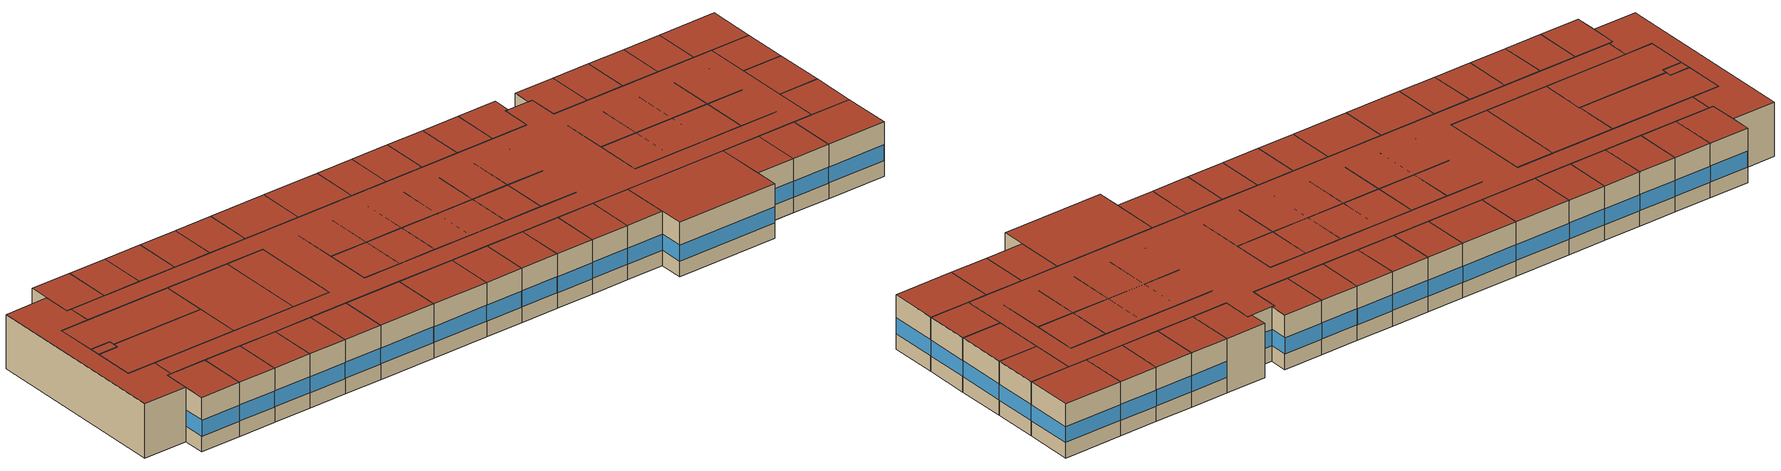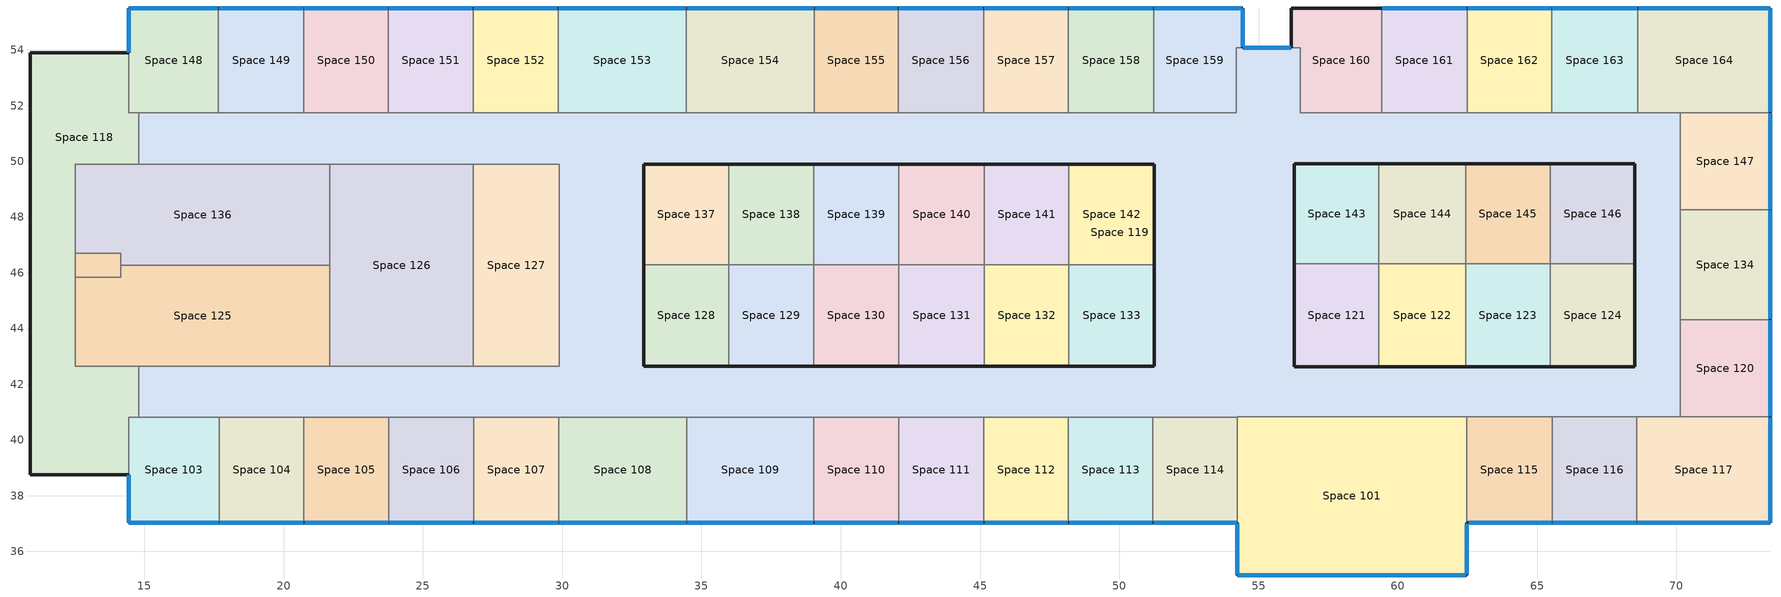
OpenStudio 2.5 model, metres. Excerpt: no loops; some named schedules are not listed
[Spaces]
Space 101
 floor ground: 62.46,40.82 62.46,35.15 54.23,35.15 54.23,40.82 z0
 wall outside: 54.23,37.02 54.23,35.15 62.46,35.15 62.46,37.02 z0:4.27
 wall to Space 114: 54.23,40.82 54.23,37.02 z0:4.27
 wall to Space 119: 62.46,40.82 54.23,40.82 z0:4.27
 wall to Space 115: 62.46,37.02 62.46,40.82 z0:4.27
 window: 54.26,35.15 62.44,35.15 z1.22:2.47; 62.46,35.18 62.46,37 / 54.23,37 54.23,35.18 z1.22:2.49
 roof outside: 62.46,35.15 62.46,40.82 54.23,40.82 54.23,35.15 z4.27
Space 103
 floor ground: 17.69,40.82 17.69,37.02 14.44,37.02 14.44,40.82 z0
 wall outside: 14.44,38.75 14.44,37.02 17.69,37.02 z0:4.27
 wall to Space 118: 14.8,40.82 14.44,40.82 14.44,38.75 z0:4.27
 wall to Space 119: 17.69,40.82 14.8,40.82 z0:4.27
 wall to Space 104: 17.69,37.02 17.69,40.82 z0:4.27
 window: 14.44,38.73 14.44,37.05 z1.22:2.49; 14.47,37.02 17.67,37.02 z1.22:2.48
 roof outside: 17.69,37.02 17.69,40.82 14.44,40.82 14.44,37.02 z4.27
Space 104
 floor ground: 20.73,40.82 20.73,37.02 17.69,37.02 17.69,40.82 z0
 wall outside: 17.69,37.02 20.73,37.02 z0:4.27
 wall to Space 119: 20.73,40.82 17.69,40.82 z0:4.27
 wall to Space 105: 20.73,37.02 20.73,40.82 z0:4.27
 window: 17.72,37.02 20.7,37.02 z1.22:2.48
 roof outside: 20.73,37.02 20.73,40.82 17.69,40.82 17.69,37.02 z4.27
Space 105
 floor ground: 23.78,40.82 23.78,37.02 20.73,37.02 20.73,40.82 z0
 wall outside: 20.73,37.02 23.78,37.02 z0:4.27
 wall to Space 119: 23.78,40.82 20.73,40.82 z0:4.27
 wall to Space 106: 23.78,37.02 23.78,40.82 z0:4.27
 window: 20.75,37.02 23.75,37.02 z1.22:2.48
 roof outside: 23.78,37.02 23.78,40.82 20.73,40.82 20.73,37.02 z4.27
Space 106
 floor ground: 26.82,40.82 26.82,37.02 23.78,37.02 23.78,40.82 z0
 wall outside: 23.78,37.02 26.82,37.02 z0:4.27
 wall to Space 119: 26.82,40.82 23.78,40.82 z0:4.27
 wall to Space 107: 26.82,37.02 26.82,40.82 z0:4.27
 window: 23.8,37.02 26.79,37.02 z1.22:2.48
 roof outside: 26.82,37.02 26.82,40.82 23.78,40.82 23.78,37.02 z4.27
Space 107
 floor ground: 29.88,40.82 29.88,37.02 26.82,37.02 26.82,40.82 z0
 wall outside: 26.82,37.02 29.88,37.02 z0:4.27
 wall to Space 119: 29.88,40.82 26.82,40.82 z0:4.27
 wall to Space 108: 29.88,37.02 29.88,40.82 z0:4.27
 window: 26.84,37.02 29.85,37.02 z1.22:2.48
 roof outside: 29.88,37.02 29.88,40.82 26.82,40.82 26.82,37.02 z4.27
Space 108
 floor ground: 34.47,40.82 34.47,37.02 29.88,37.02 29.88,40.82 z0
 wall outside: 29.88,37.02 34.47,37.02 z0:4.27
 wall to Space 119: 34.47,40.82 29.88,40.82 z0:4.27
 wall to Space 109: 34.47,37.02 34.47,40.82 z0:4.27
 window: 29.9,37.02 34.45,37.02 z1.22:2.47
 roof outside: 34.47,37.02 34.47,40.82 29.88,40.82 29.88,37.02 z4.27
Space 109
 floor ground: 39.04,40.82 39.04,37.02 34.47,37.02 34.47,40.82 z0
 wall outside: 34.47,37.02 39.04,37.02 z0:4.27
 wall to Space 119: 39.04,40.82 34.47,40.82 z0:4.27
 wall to Space 110: 39.04,37.02 39.04,40.82 z0:4.27
 window: 34.5,37.02 39.01,37.02 z1.22:2.47
 roof outside: 39.04,37.02 39.04,40.82 34.47,40.82 34.47,37.02 z4.27
Space 110
 floor ground: 42.07,40.82 42.07,37.02 39.04,37.02 39.04,40.82 z0
 wall outside: 39.04,37.02 42.07,37.02 z0:4.27
 wall to Space 119: 42.07,40.82 39.04,40.82 z0:4.27
 wall to Space 111: 42.07,37.02 42.07,40.82 z0:4.27
 window: 39.07,37.02 42.05,37.02 z1.22:2.48
 roof outside: 42.07,37.02 42.07,40.82 39.04,40.82 39.04,37.02 z4.27
Space 111
 floor ground: 45.14,40.82 45.14,37.02 42.07,37.02 42.07,40.82 z0
 wall outside: 42.07,37.02 45.14,37.02 z0:4.27
 wall to Space 119: 45.14,40.82 42.07,40.82 z0:4.27
 wall to Space 112: 45.14,37.02 45.14,40.82 z0:4.27
 window: 42.1,37.02 45.11,37.02 z1.22:2.48
 roof outside: 45.14,37.02 45.14,40.82 42.07,40.82 42.07,37.02 z4.27
Space 112
 floor ground: 48.17,40.82 48.17,37.02 45.14,37.02 45.14,40.82 z0
 wall outside: 45.14,37.02 48.17,37.02 z0:4.27
 wall to Space 119: 48.17,40.82 45.14,40.82 z0:4.27
 wall to Space 113: 48.17,37.02 48.17,40.82 z0:4.27
 window: 45.16,37.02 48.15,37.02 z1.22:2.48
 roof outside: 48.17,37.02 48.17,40.82 45.14,40.82 45.14,37.02 z4.27
Space 113
 floor ground: 51.2,40.82 51.2,37.02 48.17,37.02 48.17,40.82 z0
 wall outside: 48.17,37.02 51.2,37.02 z0:4.27
 wall to Space 119: 51.2,40.82 48.17,40.82 z0:4.27
 wall to Space 114: 51.2,37.02 51.2,40.82 z0:4.27
 window: 48.2,37.02 51.18,37.02 z1.22:2.48
 roof outside: 51.2,37.02 51.2,40.82 48.17,40.82 48.17,37.02 z4.27
Space 114
 floor ground: 54.23,40.82 54.23,37.02 51.2,37.02 51.2,40.82 z0
 wall outside: 51.2,37.02 54.23,37.02 z0:4.27
 wall to Space 119: 54.23,40.82 51.2,40.82 z0:4.27
 window: 51.23,37.02 54.21,37.02 z1.22:2.48
 roof outside: 54.23,37.02 54.23,40.82 51.2,40.82 51.2,37.02 z4.27
Space 115
 floor ground: 65.54,40.82 65.54,37.02 62.46,37.02 62.46,40.82 z0
 wall outside: 62.46,37.02 62.52,37.02 65.54,37.02 z0:4.27
 wall to Space 119: 65.54,40.82 62.46,40.82 z0:4.27
 wall to Space 116: 65.54,37.02 65.54,40.82 z0:4.27
 window: 62.54,37.02 65.51,37.02 z1.22:2.48
 roof outside: 65.54,37.02 65.54,40.82 62.46,40.82 62.46,37.02 z4.27
Space 116
 floor ground: 68.57,40.82 68.57,37.02 65.54,37.02 65.54,40.82 z0
 wall outside: 65.54,37.02 68.57,37.02 z0:4.27
 wall to Space 119: 68.57,40.82 65.54,40.82 z0:4.27
 wall to Space 117: 68.57,37.02 68.57,40.82 z0:4.27
 window: 65.56,37.02 68.55,37.02 z1.22:2.48
 roof outside: 68.57,37.02 68.57,40.82 65.54,40.82 65.54,37.02 z4.27
Space 117
 floor ground: 73.37,40.82 73.37,37.02 68.57,37.02 68.57,40.82 z0
 wall outside: 68.57,37.02 73.37,37.02 73.37,40.82 z0:4.27
 wall to Space 119: 70.13,40.82 68.57,40.82 z0:4.27
 wall to Space 120: 73.37,40.82 70.13,40.82 z0:4.27
 window: 68.6,37.02 73.34,37.02 / 73.37,37.05 73.37,40.8 z1.22:2.47
 roof outside: 73.37,37.02 73.37,40.82 68.57,40.82 68.57,37.02 z4.27
Space 118
 floor ground: 14.44,53.9 14.44,51.74 14.8,51.74 14.8,49.9 12.52,49.9 12.52,42.65 14.8,42.65 14.8,40.82 14.44,40.82 14.44,38.75 10.91,38.75 10.91,53.9 z0
 wall outside: 14.44,53.9 10.91,53.9 10.91,38.75 14.44,38.75 z0:4.27
 wall to Space 125: 14.8,42.65 12.52,42.65 12.52,45.85 z0:4.27
 wall to Space 119: 14.8,40.82 14.8,42.65 / 14.8,49.9 14.8,51.74 z0:4.27
 wall to Space 148: 14.8,51.74 14.44,51.74 14.44,53.9 z0:4.27
 wall to Space 136: 12.52,46.71 12.52,49.9 14.8,49.9 z0:4.27
 wall to Space 135: 12.52,45.85 12.52,46.71 z0:4.27
 roof outside: 14.44,38.75 14.44,40.82 14.8,40.82 14.8,42.65 12.52,42.65 12.52,49.9 14.8,49.9 14.8,51.74 14.44,51.74 14.44,53.9 10.91,53.9 10.91,38.75 z4.27
Space 119
 floor ground: 56.18,54.08 56.5,54.08 56.5,51.75 70.13,51.75 70.13,40.82 54.23,40.82 14.8,40.82 14.8,42.65 29.9,42.65 29.9,49.9 14.8,49.9 14.8,51.74 54.19,51.74 54.19,54.08 54.42,54.08 z0
 wall outside: 56.18,54.08 54.42,54.08 z0:4.27
 wall to Space 125: 21.67,42.65 14.8,42.65 z0:4.27
 wall to Space 126: 26.81,42.65 21.67,42.65 / 21.67,49.9 26.81,49.9 z0:4.27
 wall to Space 127: 26.81,49.9 29.9,49.9 29.9,42.65 26.81,42.65 z0:4.27
 wall to Space 136: 14.8,49.9 21.67,49.9 z0:4.27
 wall to Space 148: 17.66,51.74 14.8,51.74 z0:4.27
 wall to Space 149: 20.73,51.74 17.66,51.74 z0:4.27
 wall to Space 150: 23.76,51.74 20.73,51.74 z0:4.27
 wall to Space 151: 26.8,51.74 23.76,51.74 z0:4.27
 wall to Space 152: 29.86,51.74 26.8,51.74 z0:4.27
 wall to Space 153: 34.46,51.74 29.86,51.74 z0:4.27
 wall to Space 154: 39.06,51.74 34.46,51.74 z0:4.27
 wall to Space 155: 42.06,51.74 39.06,51.74 z0:4.27
 wall to Space 156: 45.13,51.74 42.06,51.74 z0:4.27
 wall to Space 157: 48.18,51.74 45.13,51.74 z0:4.27
 wall to Space 158: 51.23,51.74 48.18,51.74 z0:4.27
 wall to Space 159: 54.42,54.08 54.19,54.08 54.19,51.74 51.23,51.74 z0:4.27
 wall to Space 160: 59.42,51.75 56.5,51.75 56.5,54.08 56.18,54.08 z0:4.27
 wall to Space 161: 62.48,51.75 59.42,51.75 z0:4.27
 wall to Space 162: 65.52,51.75 62.48,51.75 z0:4.27
 wall to Space 163: 68.61,51.75 65.52,51.75 z0:4.27
 wall to Space 164: 70.13,51.75 68.61,51.75 z0:4.27
 wall to Space 147: 70.13,48.26 70.13,51.75 z0:4.27
 wall to Space 134: 70.13,44.32 70.13,48.26 z0:4.27
 wall to Space 120: 70.13,40.82 70.13,44.32 z0:4.27
 window: 56.15,54.08 54.45,54.08 z1.22:2.49
 roof outside: 54.23,40.82 70.13,40.82 70.13,51.75 56.5,51.75 56.5,54.08 56.18,54.08 54.42,54.08 54.19,54.08 54.19,51.74 14.8,51.74 14.8,49.9 29.9,49.9 29.9,42.65 14.8,42.65 14.8,40.82 z4.27
Space 120
 floor ground: 73.37,44.32 73.37,40.82 70.13,40.82 70.13,44.32 z0
 wall outside: 73.37,40.82 73.37,44.32 z0:4.27
 wall to Space 134: 73.37,44.32 70.13,44.32 z0:4.27
 window: 73.37,40.85 73.37,44.29 z1.22:2.48
 roof outside: 73.37,40.82 73.37,44.32 70.13,44.32 70.13,40.82 z4.27
Space 121
 floor ground: 59.32,46.33 59.32,42.63 56.28,42.63 56.28,46.33 z0
 wall outside: 56.28,46.33 56.28,42.63 59.32,42.63 z0:4.27
 wall to Space 143: 59.32,46.33 56.28,46.33 z0:4.27
 wall to Space 122: 59.32,42.63 59.32,46.33 z0:4.27
 roof outside: 59.32,42.63 59.32,46.33 56.28,46.33 56.28,42.63 z4.27
Space 122
 floor ground: 62.43,46.33 62.43,42.63 59.32,42.63 59.32,46.33 z0
 wall outside: 59.32,42.63 62.43,42.63 z0:4.27
 wall to Space 144: 62.43,46.33 59.32,46.33 z0:4.27
 wall to Space 123: 62.43,42.63 62.43,46.33 z0:4.27
 roof outside: 62.43,42.63 62.43,46.33 59.32,46.33 59.32,42.63 z4.27
Space 123
 floor ground: 65.47,46.33 65.47,42.63 62.43,42.63 62.43,46.33 z0
 wall outside: 62.43,42.63 65.47,42.63 z0:4.27
 wall to Space 145: 65.47,46.33 62.43,46.33 z0:4.27
 wall to Space 124: 65.47,42.63 65.47,46.33 z0:4.27
 roof outside: 65.47,42.63 65.47,46.33 62.43,46.33 62.43,42.63 z4.27
Space 124
 floor ground: 68.51,46.33 68.51,42.63 65.47,42.63 65.47,46.33 z0
 wall outside: 65.47,42.63 68.51,42.63 68.51,46.33 z0:4.27
 wall to Space 146: 68.51,46.33 65.47,46.33 z0:4.27
 roof outside: 68.51,42.63 68.51,46.33 65.47,46.33 65.47,42.63 z4.27
Space 125
 floor ground: 21.67,46.27 21.67,42.65 12.52,42.65 12.52,45.85 14.15,45.85 14.15,46.27 z0
 wall to Space 135: 14.15,46.27 14.15,45.85 12.52,45.85 z0:4.27
 wall to Space 136: 21.67,46.27 14.15,46.27 z0:4.27
 wall to Space 126: 21.67,42.65 21.67,46.27 z0:4.27
 roof outside: 21.67,42.65 21.67,46.27 14.15,46.27 14.15,45.85 12.52,45.85 12.52,42.65 z4.27
Space 126
 floor ground: 26.81,49.9 26.81,42.65 21.67,42.65 21.67,49.9 z0
 wall to Space 127: 26.81,42.65 26.81,49.9 z0:4.27
 wall to Space 136: 21.67,49.9 21.67,46.27 z0:4.27
 roof outside: 26.81,42.65 26.81,49.9 21.67,49.9 21.67,42.65 z4.27
Space 127
 floor ground: 29.9,49.9 29.9,42.65 26.81,42.65 26.81,49.9 z0
 roof outside: 29.9,42.65 29.9,49.9 26.81,49.9 26.81,42.65 z4.27
Space 128
 floor ground: 35.98,46.29 35.98,42.65 32.93,42.65 32.93,46.29 z0
 wall outside: 32.93,46.29 32.93,42.65 35.98,42.65 z0:4.27
 wall to Space 137: 35.98,46.29 32.93,46.29 z0:4.27
 wall to Space 129: 35.98,42.65 35.98,46.29 z0:4.27
 roof outside: 35.98,42.65 35.98,46.29 32.93,46.29 32.93,42.65 z4.27
Space 129
 floor ground: 39.03,46.29 39.03,42.65 35.98,42.65 35.98,46.29 z0
 wall outside: 35.98,42.65 39.03,42.65 z0:4.27
 wall to Space 138: 39.03,46.29 35.98,46.29 z0:4.27
 wall to Space 130: 39.03,42.65 39.03,46.29 z0:4.27
 roof outside: 39.03,42.65 39.03,46.29 35.98,46.29 35.98,42.65 z4.27
Space 130
 floor ground: 42.09,46.29 42.09,42.65 39.03,42.65 39.03,46.29 z0
 wall outside: 39.03,42.65 42.09,42.65 z0:4.27
 wall to Space 139: 42.09,46.29 39.03,46.29 z0:4.27
 wall to Space 131: 42.09,42.65 42.09,46.29 z0:4.27
 roof outside: 42.09,42.65 42.09,46.29 39.03,46.29 39.03,42.65 z4.27
Space 131
 floor ground: 45.15,46.29 45.15,42.65 42.09,42.65 42.09,46.29 z0
 wall outside: 42.09,42.65 45.15,42.65 z0:4.27
 wall to Space 140: 45.15,46.29 42.09,46.29 z0:4.27
 wall to Space 132: 45.15,42.65 45.15,46.29 z0:4.27
 roof outside: 45.15,42.65 45.15,46.29 42.09,46.29 42.09,42.65 z4.27
Space 132
 floor ground: 48.19,46.29 48.19,42.65 45.15,42.65 45.15,46.29 z0
 wall outside: 45.15,42.65 48.19,42.65 z0:4.27
 wall to Space 141: 48.19,46.29 45.15,46.29 z0:4.27
 wall to Space 133: 48.19,42.65 48.19,46.29 z0:4.27
 roof outside: 48.19,42.65 48.19,46.29 45.15,46.29 45.15,42.65 z4.27
Space 133
 floor ground: 51.26,46.29 51.26,42.65 48.19,42.65 48.19,46.29 z0
 wall outside: 48.19,42.65 51.26,42.65 51.26,46.29 z0:4.27
 wall to Space 142: 51.26,46.29 48.19,46.29 z0:4.27
 roof outside: 51.26,42.65 51.26,46.29 48.19,46.29 48.19,42.65 z4.27
Space 134
 floor ground: 73.37,48.26 73.37,44.32 70.13,44.32 70.13,48.26 z0
 wall outside: 73.37,44.32 73.37,48.26 z0:4.27
 wall to Space 147: 73.37,48.26 70.13,48.26 z0:4.27
 window: 73.37,44.34 73.37,48.24 z1.22:2.47
 roof outside: 73.37,44.32 73.37,48.26 70.13,48.26 70.13,44.32 z4.27
Space 135
 floor ground: 14.15,46.71 14.15,45.85 12.52,45.85 12.52,46.71 z0
 wall to Space 136: 14.15,46.27 14.15,46.71 12.52,46.71 z0:4.27
 roof outside: 14.15,45.85 14.15,46.71 12.52,46.71 12.52,45.85 z4.27
Space 136
 floor ground: 21.67,49.9 21.67,46.27 14.15,46.27 14.15,46.71 12.52,46.71 12.52,49.9 z0
 roof outside: 21.67,46.27 21.67,49.9 12.52,49.9 12.52,46.71 14.15,46.71 14.15,46.27 z4.27
Space 137
 floor ground: 35.98,49.9 35.98,46.29 32.93,46.29 32.93,49.9 z0
 wall outside: 35.98,49.9 32.93,49.9 32.93,46.29 z0:4.27
 wall to Space 138: 35.98,46.29 35.98,49.9 z0:4.27
 roof outside: 35.98,46.29 35.98,49.9 32.93,49.9 32.93,46.29 z4.27
Space 138
 floor ground: 39.03,49.9 39.03,46.29 35.98,46.29 35.98,49.9 z0
 wall outside: 39.03,49.9 35.98,49.9 z0:4.27
 wall to Space 139: 39.03,46.29 39.03,49.9 z0:4.27
 roof outside: 39.03,46.29 39.03,49.9 35.98,49.9 35.98,46.29 z4.27
Space 139
 floor ground: 42.09,49.9 42.09,46.29 39.03,46.29 39.03,49.9 z0
 wall outside: 42.09,49.9 39.03,49.9 z0:4.27
 wall to Space 140: 42.09,46.29 42.09,49.9 z0:4.27
 roof outside: 42.09,46.29 42.09,49.9 39.03,49.9 39.03,46.29 z4.27
Space 140
 floor ground: 45.15,49.9 45.15,46.29 42.09,46.29 42.09,49.9 z0
 wall outside: 45.15,49.9 42.09,49.9 z0:4.27
 wall to Space 141: 45.15,46.29 45.15,49.9 z0:4.27
 roof outside: 45.15,46.29 45.15,49.9 42.09,49.9 42.09,46.29 z4.27
Space 141
 floor ground: 48.19,49.9 48.19,46.29 45.15,46.29 45.15,49.9 z0
 wall outside: 48.19,49.9 45.15,49.9 z0:4.27
 wall to Space 142: 48.19,46.29 48.19,49.9 z0:4.27
 roof outside: 48.19,46.29 48.19,49.9 45.15,49.9 45.15,46.29 z4.27
Space 142
 floor ground: 51.26,49.9 51.26,46.29 48.19,46.29 48.19,49.9 z0
 wall outside: 51.26,46.29 51.26,49.9 48.19,49.9 z0:4.27
 roof outside: 51.26,46.29 51.26,49.9 48.19,49.9 48.19,46.29 z4.27
Space 143
 floor ground: 59.32,49.91 59.32,46.33 56.28,46.33 56.28,49.91 z0
 wall outside: 59.32,49.91 56.28,49.91 56.28,46.33 z0:4.27
 wall to Space 144: 59.32,46.33 59.32,49.91 z0:4.27
 roof outside: 59.32,46.33 59.32,49.91 56.28,49.91 56.28,46.33 z4.27
Space 144
 floor ground: 62.43,49.91 62.43,46.33 59.32,46.33 59.32,49.91 z0
 wall outside: 62.43,49.91 59.32,49.91 z0:4.27
 wall to Space 145: 62.43,46.33 62.43,49.91 z0:4.27
 roof outside: 62.43,46.33 62.43,49.91 59.32,49.91 59.32,46.33 z4.27
Space 145
 floor ground: 65.47,49.91 65.47,46.33 62.43,46.33 62.43,49.91 z0
 wall outside: 65.47,49.91 62.43,49.91 z0:4.27
 wall to Space 146: 65.47,46.33 65.47,49.91 z0:4.27
 roof outside: 65.47,46.33 65.47,49.91 62.43,49.91 62.43,46.33 z4.27
Space 146
 floor ground: 68.51,49.91 68.51,46.33 65.47,46.33 65.47,49.91 z0
 wall outside: 68.51,46.33 68.51,49.91 65.47,49.91 z0:4.27
 roof outside: 68.51,46.33 68.51,49.91 65.47,49.91 65.47,46.33 z4.27
Space 147
 floor ground: 73.37,51.75 73.37,48.26 70.13,48.26 70.13,51.75 z0
 wall outside: 73.37,48.26 73.37,51.75 z0:4.27
 wall to Space 164: 73.37,51.75 70.13,51.75 z0:4.27
 window: 73.37,48.29 73.37,51.73 z1.22:2.48
 roof outside: 73.37,48.26 73.37,51.75 70.13,51.75 70.13,48.26 z4.27
Space 148
 floor ground: 17.66,55.51 17.66,51.74 14.44,51.74 14.44,55.51 z0
 wall outside: 17.66,55.51 14.44,55.51 14.44,53.9 z0:4.27
 wall to Space 149: 17.66,51.74 17.66,55.51 z0:4.27
 window: 14.44,55.48 14.44,53.93 z1.22:2.5; 17.64,55.51 14.47,55.51 z1.22:2.48
 roof outside: 17.66,51.74 17.66,55.51 14.44,55.51 14.44,51.74 z4.27
Space 149
 floor ground: 20.73,55.51 20.73,51.74 17.66,51.74 17.66,55.51 z0
 wall outside: 20.73,55.51 17.66,55.51 z0:4.27
 wall to Space 150: 20.73,51.74 20.73,55.51 z0:4.27
 window: 20.7,55.51 17.69,55.51 z1.22:2.48
 roof outside: 20.73,51.74 20.73,55.51 17.66,55.51 17.66,51.74 z4.27
Space 150
 floor ground: 23.76,55.51 23.76,51.74 20.73,51.74 20.73,55.51 z0
 wall outside: 23.76,55.51 20.73,55.51 z0:4.27
 wall to Space 151: 23.76,51.74 23.76,55.51 z0:4.27
 window: 23.73,55.51 20.75,55.51 z1.22:2.48
 roof outside: 23.76,51.74 23.76,55.51 20.73,55.51 20.73,51.74 z4.27
Space 151
 floor ground: 26.8,55.51 26.8,51.74 23.76,51.74 23.76,55.51 z0
 wall outside: 26.8,55.51 23.76,55.51 z0:4.27
 wall to Space 152: 26.8,51.74 26.8,55.51 z0:4.27
 window: 26.78,55.51 23.78,55.51 z1.22:2.48
 roof outside: 26.8,51.74 26.8,55.51 23.76,55.51 23.76,51.74 z4.27
Space 152
 floor ground: 29.86,55.51 29.86,51.74 26.8,51.74 26.8,55.51 z0
 wall outside: 29.86,55.51 26.8,55.51 z0:4.27
 wall to Space 153: 29.86,51.74 29.86,55.51 z0:4.27
 window: 29.83,55.51 26.83,55.51 z1.22:2.48
 roof outside: 29.86,51.74 29.86,55.51 26.8,55.51 26.8,51.74 z4.27
Space 153
 floor ground: 34.46,55.51 34.46,51.74 29.86,51.74 29.86,55.51 z0
 wall outside: 34.46,55.51 29.86,55.51 z0:4.27
 wall to Space 154: 34.46,51.74 34.46,55.51 z0:4.27
 window: 34.43,55.51 29.88,55.51 z1.22:2.47
 roof outside: 34.46,51.74 34.46,55.51 29.86,55.51 29.86,51.74 z4.27
Space 154
 floor ground: 39.06,55.51 39.06,51.74 34.46,51.74 34.46,55.51 z0
 wall outside: 39.06,55.51 34.46,55.51 z0:4.27
 wall to Space 155: 39.06,51.74 39.06,55.51 z0:4.27
 window: 39.03,55.51 34.48,55.51 z1.22:2.47
 roof outside: 39.06,51.74 39.06,55.51 34.46,55.51 34.46,51.74 z4.27
Space 155
 floor ground: 42.06,55.51 42.06,51.74 39.06,51.74 39.06,55.51 z0
 wall outside: 42.06,55.51 39.06,55.51 z0:4.27
 wall to Space 156: 42.06,51.74 42.06,55.51 z0:4.27
 window: 42.03,55.51 39.08,55.51 z1.22:2.48
 roof outside: 42.06,51.74 42.06,55.51 39.06,55.51 39.06,51.74 z4.27
Space 156
 floor ground: 45.13,55.51 45.13,51.74 42.06,51.74 42.06,55.51 z0
 wall outside: 45.13,55.51 42.06,55.51 z0:4.27
 wall to Space 157: 45.13,51.74 45.13,55.51 z0:4.27
 window: 45.11,55.51 42.09,55.51 z1.22:2.48
 roof outside: 45.13,51.74 45.13,55.51 42.06,55.51 42.06,51.74 z4.27
Space 157
 floor ground: 48.18,55.51 48.18,51.74 45.13,51.74 45.13,55.51 z0
 wall outside: 48.18,55.51 45.13,55.51 z0:4.27
 wall to Space 158: 48.18,51.74 48.18,55.51 z0:4.27
 window: 48.15,55.51 45.16,55.51 z1.22:2.48
 roof outside: 48.18,51.74 48.18,55.51 45.13,55.51 45.13,51.74 z4.27
Space 158
 floor ground: 51.23,55.51 51.23,51.74 48.18,51.74 48.18,55.51 z0
 wall outside: 51.23,55.51 48.18,55.51 z0:4.27
 wall to Space 159: 51.23,51.74 51.23,55.51 z0:4.27
 window: 51.21,55.51 48.2,55.51 z1.22:2.48
 roof outside: 51.23,51.74 51.23,55.51 48.18,55.51 48.18,51.74 z4.27
Space 159
 floor ground: 54.42,55.51 54.42,54.08 54.19,54.08 54.19,51.74 51.23,51.74 51.23,55.51 z0
 wall outside: 54.42,54.08 54.42,55.51 51.23,55.51 z0:4.27
 window: 54.42,54.11 54.42,55.48 z1.22:2.5; 54.4,55.51 51.26,55.51 z1.22:2.48
 roof outside: 54.19,51.74 54.19,54.08 54.42,54.08 54.42,55.51 51.23,55.51 51.23,51.74 z4.27
Space 160
 floor ground: 59.42,55.51 59.42,51.75 56.5,51.75 56.5,54.08 56.18,54.08 56.18,55.51 z0
 wall outside: 59.42,55.51 56.18,55.51 56.18,54.08 z0:4.27
 wall to Space 161: 59.42,51.75 59.42,55.51 z0:4.27
 roof outside: 59.42,51.75 59.42,55.51 56.18,55.51 56.18,54.08 56.5,54.08 56.5,51.75 z4.27
Space 161
 floor ground: 62.48,55.51 62.48,51.75 59.42,51.75 59.42,55.51 z0
 wall outside: 62.48,55.51 59.42,55.51 z0:4.27
 wall to Space 162: 62.48,51.75 62.48,55.51 z0:4.27
 window: 62.46,55.51 59.44,55.51 z1.22:2.48
 roof outside: 62.48,51.75 62.48,55.51 59.42,55.51 59.42,51.75 z4.27
Space 162
 floor ground: 65.52,55.51 65.52,51.75 62.48,51.75 62.48,55.51 z0
 wall outside: 65.52,55.51 62.48,55.51 z0:4.27
 wall to Space 163: 65.52,51.75 65.52,55.51 z0:4.27
 window: 65.5,55.51 62.51,55.51 z1.22:2.48
 roof outside: 65.52,51.75 65.52,55.51 62.48,55.51 62.48,51.75 z4.27
Space 163
 floor ground: 68.61,55.51 68.61,51.75 65.52,51.75 65.52,55.51 z0
 wall outside: 68.61,55.51 65.52,55.51 z0:4.27
 wall to Space 164: 68.61,51.75 68.61,55.51 z0:4.27
 window: 68.59,55.51 65.55,55.51 z1.22:2.48
 roof outside: 68.61,51.75 68.61,55.51 65.52,55.51 65.52,51.75 z4.27
Space 164
 floor ground: 73.37,55.51 73.37,51.75 68.61,51.75 68.61,55.51 z0
 wall outside: 73.37,51.75 73.37,55.51 68.61,55.51 z0:4.27
 window: 73.37,51.78 73.37,55.48 / 73.34,55.51 68.64,55.51 z1.22:2.47
 roof outside: 73.37,51.75 73.37,55.51 68.61,55.51 68.61,51.75 z4.27
[Building]
SAS Q 3rd Floor Wing: Nominal Floor to Floor Height {m}=4.2672; Space Type=189.1-2009 - Office - ClosedOffice - CZ4-8 1; Default Construction Set=189.1-2009 - CZ3 - Office 1; Default Schedule Set=189.1-2009 - Office - ClosedOffice - CZ4-8 Schedule Set 1; Standards Building Type=Office; Nominal Floor to Ceiling Height {m}=3.048
[Site]
Raleigh Durham International: Latitude {deg}=35.87; Longitude {deg}=-78.78; Time Zone {hr}=-5; Elevation {m}=127
[ClimateZones]
Climate Zone Institution Name 1=ASHRAE; Climate Zone Document Name 1=ANSI/ASHRAE Standard 169; Climate Zone Document Year 1=2006; Climate Zone Value 1=4A; Climate Zone Institution Name 2=CEC; Climate Zone Document Name 2=California Climate Zone Descriptions; Climate Zone Document Year 2=1995
[SizingPeriod:DesignDay] Barometric Pressure {Pa}=99809; Sky Clearness=0; Rain Indicator=0; Snow Indicator=0; Day of Month=21; Daylight Saving Time Indicator=0; Dry-Bulb Temperature Range Modifier Type=DefaultMultipliers
Name | Maximum Dry-Bulb Temperature {C} | Daily Dry-Bulb Temperature Range {deltaC} | Humidity Indicating Conditions at Maximum Dry-Bulb | Wind Speed {m/s} | Wind Direction {deg} | Month | Day Type | Humidity Indicating Type | Solar Model Indicator | ASHRAE Taub | ASHRAE Taud
Raleigh Durham International Ann Htg 99.6% Condns DB | -7.4 | 0 | -7.4 | 2.8 | 30 | 1 | WinterDesignDay | Wetbulb | ASHRAEClearSky
Raleigh Durham International Ann Hum_n 99.6% Condns DP=>MCDB | -3.3 | 0 | -17.3 | 2.8 | 30 | 1 | WinterDesignDay | Dewpoint | ASHRAEClearSky
Raleigh Durham International Ann Htg Wind 99.6% Condns WS=>MCDB | 8.7 | 0 | 8.7 | 10.7 | 30 | 1 | WinterDesignDay | Wetbulb | ASHRAEClearSky
Raleigh Durham International Ann Clg .4% Condns DB=>MWB | 34.5 | 10.5 | 24.4 | 4 | 240 | 7 | SummerDesignDay | Wetbulb | ASHRAETau | 0.577 | 1.722
[DefaultConstructionSet] Interior Partition Construction=Interior Partition
Name | Default Exterior Surface Constructions | Default Interior Surface Constructions | Default Ground Contact Surface Constructions | Default Exterior SubSurface Constructions | Default Interior SubSurface Constructions
189.1-2009 - CZ4 - Office 1; 189.1-2009 - CZ4 - Office 2; 189.1-2009 - CZ4 - Office 3 | Default Surface Constructions 10 | Default Surface Constructions 11 | Default Surface Constructions 12 | Default Sub Surface Constructions 7 | Default Sub Surface Constructions 8
189.1-2009 - CZ3 - Office 1 | Default Surface Constructions 7 | Default Surface Constructions 8 | Default Surface Constructions 9 | Default Sub Surface Constructions 5 | Default Sub Surface Constructions 6
[DefaultSurfaceConstructions]
Name | Floor Construction | Wall Construction | Roof Ceiling Construction
Default Surface Constructions 7 | ExtSlabCarpet 4in ClimateZone 1-8 | ASHRAE 189.1-2009 ExtWall Mass ClimateZone 3 | ASHRAE 189.1-2009 ExtRoof IEAD ClimateZone 2-5
Default Surface Constructions 8; Default Surface Constructions 11 | Interior Floor | Interior Wall | Interior Ceiling
Default Surface Constructions 9; Default Surface Constructions 12 | ExtSlabCarpet 4in ClimateZone 1-8 | ExtSlabCarpet 4in ClimateZone 1-8 | ExtSlabCarpet 4in ClimateZone 1-8
Default Surface Constructions 10 | ExtSlabCarpet 4in ClimateZone 1-8 | ASHRAE 189.1-2009 ExtWall Mass ClimateZone 4 | ASHRAE 189.1-2009 ExtRoof IEAD ClimateZone 2-5
[Construction]
ExtSlabCarpet 4in ClimateZone 1-8: MAT-CC05 4 HW CONCRETE, CP02 CARPET PAD
Interior Floor: F16 Acoustic tile, F05 Ceiling air space resistance, M11 100mm lightweight concrete
Interior Wall: G01a 19mm gypsum board, F04 Wall air space resistance, G01a 19mm gypsum board
Interior Ceiling: M11 100mm lightweight concrete, F05 Ceiling air space resistance, F16 Acoustic tile
Exterior Door: F08 Metal surface, I01 25mm insulation board
Interior Window: Clear 3mm
Interior Door; Interior Partition: G05 25mm wood
ASHRAE 189.1-2009 ExtRoof IEAD ClimateZone 2-5: Roof Membrane, Roof Insulation [21], Metal Decking
ASHRAE 189.1-2009 ExtWall Mass ClimateZone 3: 1IN Stucco, 8IN Concrete HW, Wall Insulation [36], 1/2IN Gypsum
ASHRAE 189.1-2009 ExtWindow ClimateZone 3: Theoretical Glass [202]
ASHRAE 189.1-2009 ExtWall Mass ClimateZone 4: 1IN Stucco, 8IN Concrete HW, Wall Insulation [37], 1/2IN Gypsum
ASHRAE 189.1-2009 ExtWindow ClimateZone 4-5: Theoretical Glass [207]
[Material] Thermal Absorptance=0.9
Name | Roughness | Thickness {m} | Conductivity {W/m-K} | Density {kg/m3} | Specific Heat {J/kg-K} | Solar Absorptance | Visible Absorptance
MAT-CC05 4 HW CONCRETE | Rough | 0.1016 | 1.311 | 2240 | 836.8 | 0.85 | 0.85
1IN Stucco | Smooth | 0.0253 | 0.6918 | 1858 | 837 | 0.92 | 0.92
8IN Concrete HW | MediumRough | 0.2033 | 1.7296 | 2243 | 837 | 0.65 | 0.65
1/2IN Gypsum | Smooth | 0.0127 | 0.16 | 784.9 | 830 | 0.4 | 0.4
Roof Membrane | VeryRough | 0.0095 | 0.16 | 1121.29 | 1460 | 0.7 | 0.7
Metal Decking | MediumSmooth | 0.0015 | 45.006 | 7680 | 418.4 | 0.6 | 0.6
F16 Acoustic tile | MediumSmooth | 0.0191 | 0.06 | 368 | 590 | 0.3 | 0.3
M11 100mm lightweight concrete | MediumRough | 0.1016 | 0.53 | 1280 | 840 | 0.5 | 0.5
G01a 19mm gypsum board | MediumSmooth | 0.019 | 0.16 | 800 | 1090 | 0.4 | 0.4
F08 Metal surface | Smooth | 0.0008 | 45.28 | 7824 | 500 | 0.7 | 0.7
I01 25mm insulation board | MediumRough | 0.0254 | 0.03 | 43 | 1210 | 0.6 | 0.6
G05 25mm wood | MediumSmooth | 0.0254 | 0.15 | 608 | 1630 | 0.5 | 0.5
Roof Insulation [21] | MediumRough | 0.2105 | 0.049 | 265 | 836.8 | 0.7 | 0.7
Wall Insulation [36] | MediumRough | 0.0566 | 0.0432 | 91 | 837 | 0.5 | 0.5
Wall Insulation [37] | MediumRough | 0.0681 | 0.0432 | 91 | 837 | 0.5 | 0.5
[Material:NoMass]
CP02 CARPET PAD: Roughness=Smooth; Thermal Resistance {m2-K/W}=0.1; Thermal Absorptance=0.9; Solar Absorptance=0.8; Visible Absorptance=0.8
[Material:AirGap]
Name | Thermal Resistance {m2-K/W}
F05 Ceiling air space resistance | 0.18
F04 Wall air space resistance | 0.15
[DefaultSubSurfaceConstructions]
Name | Fixed Window Construction | Operable Window Construction | Door Construction | Tubular Daylight Dome Construction | Tubular Daylight Diffuser Construction
Default Sub Surface Constructions 5 | ASHRAE 189.1-2009 ExtWindow ClimateZone 3 | ASHRAE 189.1-2009 ExtWindow ClimateZone 3 | Exterior Door | Interior Window | Interior Window
Default Sub Surface Constructions 6; Default Sub Surface Constructions 8 | Interior Window | Interior Window | Interior Door
Default Sub Surface Constructions 7 | ASHRAE 189.1-2009 ExtWindow ClimateZone 4-5 | ASHRAE 189.1-2009 ExtWindow ClimateZone 4-5 | Exterior Door | Interior Window | Interior Window
[WindowMaterial:Glazing] Optical Data Type=SpectralAverage; Thickness {m}=0.003; Back Side Solar Reflectance at Normal Incidence=0; Back Side Visible Reflectance at Normal Incidence=0; Infrared Transmittance at Normal Incidence=0; Dirt Correction Factor for Solar and Visible Transmittance=1; Solar Diffusing=No
Name | Solar Transmittance at Normal Incidence | Front Side Solar Reflectance at Normal Incidence | Visible Transmittance at Normal Incidence | Front Side Visible Reflectance at Normal Incidence | Front Side Infrared Hemispherical Emissivity | Back Side Infrared Hemispherical Emissivity | Conductivity {W/m-K}
Clear 3mm | 0.837 | 0.075 | 0.898 | 0.081 | 0.84 | 0.84 | 0.9
Theoretical Glass [202] | 0.2325 | 0.7175 | 0.3192 | 0.6308 | 0.9 | 0.9 | 0.0192
Theoretical Glass [207] | 0.3311 | 0.6189 | 0.44 | 0.51 | 0.9 | 0.9 | 0.0133
[WindowMaterial:Blind]
Window Material Blind 1: Slat Width {m}=0.025; Slat Separation {m}=0.01875; Front Side Slat Beam Solar Reflectance=0.5; Back Side Slat Beam Solar Reflectance=0.5; Front Side Slat Diffuse Solar Reflectance=0.5; Back Side Slat Diffuse Solar Reflectance=0.5; Slat Beam Visible Transmittance=0
[SpaceType] Standards Building Type=Office
Name | Default Construction Set | Default Schedule Set | Design Specification Outdoor Air Object | Standards Space Type
189.1-2009 - Office - ClosedOffice - CZ4-8 | 189.1-2009 - CZ4 - Office 1 | 189.1-2009 - Office - ClosedOffice - CZ4-8 Schedule Set | 189.1-2009 - Office - ClosedOffice - CZ4-8 Ventilation | ClosedOffice
189.1-2009 - Office - Corridor - CZ4-8 | 189.1-2009 - CZ4 - Office 1 | 189.1-2009 - Office - Corridor - CZ4-8 Schedule Set | 189.1-2009 - Office - Corridor - CZ4-8 Ventilation | Corridor
189.1-2009 - Office - Elec/MechRoom - CZ4-8 | 189.1-2009 - CZ4 - Office 1 | 189.1-2009 - Office - Elec/MechRoom - CZ4-8 Schedule Set | 189.1-2009 - Office - Elec/MechRoom - CZ4-8 Ventilation | Elec/MechRoom
189.1-2009 - Office - Restroom - CZ4-8 | 189.1-2009 - CZ4 - Office 1 | 189.1-2009 - Office - Restroom - CZ4-8 Schedule Set | 189.1-2009 - Office - Restroom - CZ4-8 Ventilation | Restroom
189.1-2009 - Office - ClosedOffice - CZ4-8 1 |  | 189.1-2009 - Office - ClosedOffice - CZ4-8 Schedule Set | 189.1-2009 - Office - ClosedOffice - CZ4-8 Ventilation | ClosedOffice
[DefaultScheduleSet]
Name | Number of People Schedule | People Activity Level Schedule | Lighting Schedule | Electric Equipment Schedule | Infiltration Schedule
189.1-2009 - Office - ClosedOffice - CZ4-8 Schedule Set; 189.1-2009 - Office - Corridor - CZ4-8 Schedule Set; 189.1-2009 - Office - ClosedOffice - CZ4-8 Schedule Set 1 | Office Work Occ | Office Activity | Office Bldg Light | Office Bldg Equip | Office Infil Quarter On
189.1-2009 - Office - Elec/MechRoom - CZ4-8 Schedule Set |  |  | Office Bldg Light | Office Bldg Equip | Office Infil Quarter On
189.1-2009 - Office - Restroom - CZ4-8 Schedule Set | Office Misc Occ | Office Activity | Office Bldg Light | Office Bldg Equip | Office Infil Quarter On
189.1-2009 - Office - WholeBuilding - Lg Office - CZ4-8 Schedule Set 1; 189.1-2009 - Office - WholeBuilding - Lg Office - CZ4-8 Schedule Set 2 | Large Office Bldg Occ | Large Office Activity | Large Office Bldg Light | Large Office Bldg Equip | Large Office Infil Quarter On
[Lights:Definition] Design Level Calculation Method=Watts/Area
Name | Watts per Space Floor Area {W/m2}
189.1-2009 - Office - ClosedOffice - CZ4-8 Lights Definition; 189.1-2009 - Office - Corridor - CZ4-8 Lights Definition | 7.53474
189.1-2009 - Office - Elec/MechRoom - CZ4-8 Lights Definition | 14.5313
189.1-2009 - Office - Restroom - CZ4-8 Lights Definition | 8.71877
189.1-2009 - Office - ClosedOffice - CZ4-8 Lights Definition 1 | 10.6563
[Lights]
Name | Lights Definition | Space or SpaceType
189.1-2009 - Office - ClosedOffice - CZ4-8 Lights | 189.1-2009 - Office - ClosedOffice - CZ4-8 Lights Definition | 189.1-2009 - Office - ClosedOffice - CZ4-8
189.1-2009 - Office - Corridor - CZ4-8 Lights | 189.1-2009 - Office - Corridor - CZ4-8 Lights Definition | 189.1-2009 - Office - Corridor - CZ4-8
189.1-2009 - Office - Elec/MechRoom - CZ4-8 Lights | 189.1-2009 - Office - Elec/MechRoom - CZ4-8 Lights Definition | 189.1-2009 - Office - Elec/MechRoom - CZ4-8
189.1-2009 - Office - Restroom - CZ4-8 Lights | 189.1-2009 - Office - Restroom - CZ4-8 Lights Definition | 189.1-2009 - Office - Restroom - CZ4-8
189.1-2009 - Office - ClosedOffice - CZ4-8 Lights 1 | 189.1-2009 - Office - ClosedOffice - CZ4-8 Lights Definition 1 | 189.1-2009 - Office - ClosedOffice - CZ4-8 1
[DesignSpecification:OutdoorAir] Outdoor Air Method=Sum
Name | Outdoor Air Flow per Person {m3/s-person} | Outdoor Air Flow per Floor Area {m3/s-m2}
189.1-2009 - Office - ClosedOffice - CZ4-8 Ventilation; 189.1-2009 - Office - Elec/MechRoom - CZ4-8 Ventilation | 0.00943895
189.1-2009 - Office - Corridor - CZ4-8 Ventilation |  | 0.000254
189.1-2009 - Office - Restroom - CZ4-8 Ventilation |  | 0.0048768
[People:Definition] Fraction Radiant=0.3
Name | Number of People Calculation Method | Number of People {people} | People per Space Floor Area {person/m2}
189.1-2009 - Office - ClosedOffice - CZ4-8 People Definition | People | 1
189.1-2009 - Office - Corridor - CZ4-8 People Definition | People/Area |  | 0.0107639
189.1-2009 - Office - Restroom - CZ4-8 People Definition | People/Area |  | 0.107639
189.1-2009 - Office - ClosedOffice - CZ4-8 People Definition 1 | People/Area |  | 0.0511286
[People]
Name | People Definition | Space or SpaceType | Multiplier
189.1-2009 - Office - ClosedOffice - CZ4-8 People | 189.1-2009 - Office - ClosedOffice - CZ4-8 People Definition | 189.1-2009 - Office - ClosedOffice - CZ4-8
189.1-2009 - Office - Corridor - CZ4-8 People | 189.1-2009 - Office - Corridor - CZ4-8 People Definition | 189.1-2009 - Office - Corridor - CZ4-8
189.1-2009 - Office - Restroom - CZ4-8 People | 189.1-2009 - Office - Restroom - CZ4-8 People Definition | 189.1-2009 - Office - Restroom - CZ4-8
189.1-2009 - Office - ClosedOffice - CZ4-8 People 1 | 189.1-2009 - Office - ClosedOffice - CZ4-8 People Definition 1 | 189.1-2009 - Office - ClosedOffice - CZ4-8 1 | 1
[SpaceInfiltration:DesignFlowRate] Design Flow Rate Calculation Method=Flow/ExteriorArea; Flow per Exterior Surface Area {m3/s-m2}=0.000226568
Name | Space or SpaceType
189.1-2009 - Office - ClosedOffice - CZ4-8 Infiltration | 189.1-2009 - Office - ClosedOffice - CZ4-8
189.1-2009 - Office - Corridor - CZ4-8 Infiltration | 189.1-2009 - Office - Corridor - CZ4-8
189.1-2009 - Office - Elec/MechRoom - CZ4-8 Infiltration | 189.1-2009 - Office - Elec/MechRoom - CZ4-8
189.1-2009 - Office - Restroom - CZ4-8 Infiltration | 189.1-2009 - Office - Restroom - CZ4-8
189.1-2009 - Office - ClosedOffice - CZ4-8 Infiltration 1 | 189.1-2009 - Office - ClosedOffice - CZ4-8 1
[ElectricEquipment:Definition] Design Level Calculation Method=Watts/Area
Name | Watts per Space Floor Area {W/m2}
189.1-2009 - Office - ClosedOffice - CZ4-8 Electric Equipment Definition | 6.8889
189.1-2009 - Office - Corridor - CZ4-8 Electric Equipment Definition | 1.72223
189.1-2009 - Office - Elec/MechRoom - CZ4-8 Electric Equipment Definition | 2.90626
189.1-2009 - Office - Restroom - CZ4-8 Electric Equipment Definition | 0.753474
[ElectricEquipment]
Name | Electric Equipment Definition | Space or SpaceType
189.1-2009 - Office - ClosedOffice - CZ4-8 Electric Equipment | 189.1-2009 - Office - ClosedOffice - CZ4-8 Electric Equipment Definition | 189.1-2009 - Office - ClosedOffice - CZ4-8
189.1-2009 - Office - Corridor - CZ4-8 Electric Equipment | 189.1-2009 - Office - Corridor - CZ4-8 Electric Equipment Definition | 189.1-2009 - Office - Corridor - CZ4-8
189.1-2009 - Office - Elec/MechRoom - CZ4-8 Electric Equipment | 189.1-2009 - Office - Elec/MechRoom - CZ4-8 Electric Equipment Definition | 189.1-2009 - Office - Elec/MechRoom - CZ4-8
189.1-2009 - Office - Restroom - CZ4-8 Electric Equipment | 189.1-2009 - Office - Restroom - CZ4-8 Electric Equipment Definition | 189.1-2009 - Office - Restroom - CZ4-8
189.1-2009 - Office - ClosedOffice - CZ4-8 Electric Equipment 1 | 189.1-2009 - Office - ClosedOffice - CZ4-8 Electric Equipment Definition | 189.1-2009 - Office - ClosedOffice - CZ4-8 1
[ThermostatSetpoint:DualSetpoint] Heating Setpoint Temperature Schedule=Large Office HtgSetp 1; Cooling Setpoint Temperature Schedule=Large Office ClgSetp 1
Thermostat Setpoint Dual Setpoint 1; Thermostat Setpoint Dual Setpoint 2; Thermostat Setpoint Dual Setpoint 3; Thermostat Setpoint Dual Setpoint 4; Thermostat Setpoint Dual Setpoint 5; Thermostat Setpoint Dual Setpoint 6; Thermostat Setpoint Dual Setpoint 7; Thermostat Setpoint Dual Setpoint 8; Thermostat Setpoint Dual Setpoint 9; Thermostat Setpoint Dual Setpoint 10; Thermostat Setpoint Dual Setpoint 11; Thermostat Setpoint Dual Setpoint 12; Thermostat Setpoint Dual Setpoint 13; Thermostat Setpoint Dual Setpoint 14
[ShadingControl]
Shading Control 1: Shading Type=InteriorBlind; Shading Device Material=Window Material Blind 1
[BuildingStory] Nominal Floor to Floor Height {m}=4.2672; Default Construction Set=189.1-2009 - CZ4 - Office 3; Default Schedule Set=189.1-2009 - Office - WholeBuilding - Lg Office - CZ4-8 Schedule Set 2; Nominal Floor to Ceiling Height {m}=3.048
Name | Nominal Z Coordinate {m}
Building Story 1 | 0
Building Story 2 | 4.2672
Building Story 3 | 8.5344
Building Story 4 | 12.8016
[Space] Default Construction Set=189.1-2009 - CZ4 - Office 2; Default Schedule Set=189.1-2009 - Office - WholeBuilding - Lg Office - CZ4-8 Schedule Set 1; Building Story=Building Story 3
Name | Thermal Zone | Space Type
Space 101; Space 127; Space 135 | Thermal Zone 14
Space 103; Space 104; Space 105; Space 106; Space 107; Space 108 | Thermal Zone 1 | 189.1-2009 - Office - ClosedOffice - CZ4-8
Space 109; Space 110; Space 111; Space 112; Space 113; Space 114 | Thermal Zone 2 | 189.1-2009 - Office - ClosedOffice - CZ4-8
Space 115; Space 116 | Thermal Zone 3 | 189.1-2009 - Office - ClosedOffice - CZ4-8
Space 117 | Thermal Zone 4 | 189.1-2009 - Office - ClosedOffice - CZ4-8
Space 118; Space 119 | Thermal Zone 14 | 189.1-2009 - Office - Corridor - CZ4-8
Space 120; Space 134; Space 147 | Thermal Zone 5 | 189.1-2009 - Office - ClosedOffice - CZ4-8
Space 121; Space 122; Space 123; Space 124; Space 143; Space 144; Space 145; Space 146 | Thermal Zone 12 | 189.1-2009 - Office - ClosedOffice - CZ4-8
Space 125; Space 136 | Thermal Zone 10 | 189.1-2009 - Office - Restroom - CZ4-8
Space 126 | Thermal Zone 14 | 189.1-2009 - Office - Elec/MechRoom - CZ4-8
Space 128; Space 129; Space 130; Space 131; Space 132; Space 133 | Thermal Zone 11 | 189.1-2009 - Office - ClosedOffice - CZ4-8
Space 137; Space 138; Space 139; Space 140; Space 141; Space 142 | Thermal Zone 13 | 189.1-2009 - Office - ClosedOffice - CZ4-8
Space 148; Space 149; Space 150; Space 151; Space 152; Space 153 | Thermal Zone 9 | 189.1-2009 - Office - ClosedOffice - CZ4-8
Space 154; Space 155; Space 156; Space 157; Space 158; Space 159 | Thermal Zone 8 | 189.1-2009 - Office - ClosedOffice - CZ4-8
Space 160; Space 161; Space 162; Space 163 | Thermal Zone 7 | 189.1-2009 - Office - ClosedOffice - CZ4-8
Space 164 | Thermal Zone 6 | 189.1-2009 - Office - ClosedOffice - CZ4-8
[ThermalZone] Use Ideal Air Loads=No
Name | Thermostat | Humidistat
Thermal Zone 1 | Thermostat Setpoint Dual Setpoint 1 | Zone Control Humidistat 1
Thermal Zone 2 | Thermostat Setpoint Dual Setpoint 13
Thermal Zone 3 | Thermostat Setpoint Dual Setpoint 12
Thermal Zone 4 | Thermostat Setpoint Dual Setpoint 4
Thermal Zone 5 | Thermostat Setpoint Dual Setpoint 5
Thermal Zone 6 | Thermostat Setpoint Dual Setpoint 6
Thermal Zone 7 | Thermostat Setpoint Dual Setpoint 3
Thermal Zone 8 | Thermostat Setpoint Dual Setpoint 7
Thermal Zone 9 | Thermostat Setpoint Dual Setpoint 8
Thermal Zone 10 | Thermostat Setpoint Dual Setpoint 9
Thermal Zone 11 | Thermostat Setpoint Dual Setpoint 10
Thermal Zone 12 | Thermostat Setpoint Dual Setpoint 11
Thermal Zone 13 | Thermostat Setpoint Dual Setpoint 2
Thermal Zone 14 | Thermostat Setpoint Dual Setpoint 14
[SpaceInfiltration:EffectiveLeakageArea] Schedule=Always On Discrete; Effective Air Leakage Area {cm2}=100; Stack Coefficient=0.1; Wind Coefficient=0.1
Name | Space or SpaceType
Space Infiltration Effective Leakage Area 22 | 189.1-2009 - Office - Elec/MechRoom - CZ4-8
Space Infiltration Effective Leakage Area 24 | 189.1-2009 - Office - Corridor - CZ4-8
Space Infiltration Effective Leakage Area 26 | 189.1-2009 - Office - Restroom - CZ4-8
[ZoneControl:Humidistat]
Zone Control Humidistat 1
[Schedule:Ruleset]
Name | Default Day Schedule | Summer Design Day Schedule | Winter Design Day Schedule
Office Bldg Light | Office Bldg Light Default Schedule | Office Bldg Light Summer Design Day | Office Bldg Light Winter Design Day
Office Misc Occ | Office Bldg Occ Default Schedule 1 | Office Bldg Occ Summer Design Day 1 | Office Bldg Occ Winter Design Day 1
Office Activity | Office Activity Default Schedule | Office Activity Summer Design Day | Office Activity Winter Design Day
Office Infil Quarter On | Office Infil Quarter On Default Schedule | Office Infil Quarter On Summer Design Day | Office Infil Quarter On Winter Design Day
Office Bldg Equip | Office Bldg Equip Default Schedule | Office Bldg Equip Summer Design Day | Office Bldg Equip Winter Design Day
Office Work Occ | Office Bldg Occ Default Schedule | Office Bldg Occ Summer Design Day | Office Bldg Occ Winter Design Day
Large Office Bldg Light | Large Office Bldg Light Default Schedule | Large Office Bldg Light Summer Design Day | Large Office Bldg Light Winter Design Day
Large Office Bldg Occ | Large Office Bldg Occ Default Schedule | Large Office Bldg Occ Summer Design Day | Large Office Bldg Occ Winter Design Day
Large Office Activity | Large Office Activity Default Schedule | Large Office Activity Summer Design Day | Large Office Activity Winter Design Day
Large Office Infil Quarter On | Large Office Infil Quarter On Default Schedule | Large Office Infil Quarter On Summer Design Day | Large Office Infil Quarter On Winter Design Day
Large Office Bldg Equip | Large Office Bldg Equip Default Schedule | Large Office Bldg Equip Summer Design Day | Large Office Bldg Equip Winter Design Day
Large Office ClgSetp 1 | Large Office ClgSetp Default Schedule 1 | Large Office ClgSetp Summer Design Day 1 | Large Office ClgSetp Winter Design Day 1
Large Office HtgSetp 1 | Large Office HtgSetp Default Schedule 1 | Large Office HtgSetp Summer Design Day 1 | Large Office HtgSetp Winter Design Day 1
[Schedule:Day]
Office Bldg Light Default Schedule; Large Office Bldg Light Default Schedule: 5, 0, 0.05, 7, 0, 0.1, 8, 0, 0.3, 17, 0, 0.9, 18, 0, 0.7, 20, 0, 0.5, 22, 0, 0.3, 23, 0, 0.1, 24, 0, 0.05
Office Bldg Light Summer Design Day; Office Infil Quarter On Rule 1 Day Schedule; Office Bldg Equip Summer Design Day; Large Office Bldg Light Summer Design Day; Large Office Bldg Equip Summer Design Day: 24, 0, 1
Office Bldg Light Winter Design Day; Office Bldg Occ Winter Design Day 1; Office Bldg Equip Winter Design Day; Office Bldg Occ Winter Design Day; Office Bldg Occ Rule 1 Day Schedule; Large Office Bldg Light Winter Design Day; Large Office Bldg Occ Winter Design Day; Large Office Bldg Equip Winter Design Day: 24, 0, 0
Office Bldg Light Rule 1 Day Schedule: 24, 0, 0.05
Office Bldg Light Rule 2 Day Schedule: 6, 0, 0.05, 8, 0, 0.1, 14, 0, 0.5, 17, 0, 0.15, 24, 0, 0.05
Office Bldg Occ Default Schedule 1: 6, 0, 0, 7, 0, 0.1, 8, 0, 0.2, 20, 0, 0.4, 22, 0, 0.1, 24, 0, 0.05
Office Bldg Occ Summer Design Day 1; Office Bldg Occ Summer Design Day; Large Office Bldg Occ Summer Design Day: 6, 0, 0, 22, 0, 1, 24, 0, 0.05
Office Activity Default Schedule; Office Activity Summer Design Day; Office Activity Winter Design Day: 24, 0, 132
Office Infil Quarter On Default Schedule; Office Infil Quarter On Summer Design Day; Large Office Infil Quarter On Default Schedule; Large Office Infil Quarter On Summer Design Day: 6, 0, 1, 22, 0, 0.25, 24, 0, 1
Office Infil Quarter On Winter Design Day; Office Infil Quarter On Rule 2 Day Schedule; Large Office Infil Quarter On Winter Design Day: 6, 0, 1, 18, 0, 0.25, 24, 0, 1
Office Bldg Equip Default Schedule; Large Office Bldg Equip Default Schedule: 8, 0, 0.4, 12, 0, 0.9, 13, 0, 0.8, 17, 0, 0.9, 18, 0, 0.8, 20, 0, 0.6, 22, 0, 0.5, 24, 0, 0.4
Office Bldg Equip Rule 1 Day Schedule: 24, 0, 0.3
Office Bldg Equip Rule 2 Day Schedule: 6, 0, 0.3, 8, 0, 0.4, 14, 0, 0.5, 17, 0, 0.35, 24, 0, 0.3
Office Bldg Occ Default Schedule: 6, 0, 0, 7, 0, 0.1, 8, 0, 0.2, 12, 0, 0.85, 13, 0, 0.5, 17, 0, 0.85, 18, 0, 0.7, 20, 0, 0.4, 22, 0, 0.1, 24, 0, 0.05
Office Bldg Occ Rule 2 Day Schedule: 6, 0, 0, 8, 0, 0.1, 14, 0, 0.4, 17, 0, 0.1, 24, 0, 0
Large Office Bldg Occ Default Schedule: 6, 0, 0, 7, 0, 0.1, 8, 0, 0.2, 12, 0, 0.95, 13, 0, 0.5, 17, 0, 0.95, 18, 0, 0.7, 20, 0, 0.4, 22, 0, 0.1, 24, 0, 0.05
Large Office Activity Default Schedule; Large Office Activity Summer Design Day; Large Office Activity Winter Design Day: 24, 0, 120
Large Office ClgSetp Default Schedule 1; Large Office ClgSetp Summer Design Day 1: 6, 0, 26.7, 22, 0, 24, 24, 0, 26.7
Large Office ClgSetp Winter Design Day 1: 24, 0, 26.7
Large Office HtgSetp Default Schedule 1: 6, 0, 15.6, 22, 0, 21, 24, 0, 15.6
Large Office HtgSetp Summer Design Day 1: 24, 0, 15.6
Large Office HtgSetp Winter Design Day 1: 24, 0, 21
[Schedule:Rule] Apply Monday=No; Apply Tuesday=No; Apply Wednesday=No; Apply Thursday=No; Apply Friday=No; Date Specification Type=DateRange; Start Month=1; Start Day=1; End Month=12; End Day=31
Name | Schedule Ruleset | Rule Order | Day Schedule | Apply Sunday | Apply Saturday
Office Bldg Light Rule 1 | Office Bldg Light | 0 | Office Bldg Light Rule 1 Day Schedule | Yes | No
Office Bldg Light Rule 2 | Office Bldg Light | 1 | Office Bldg Light Rule 2 Day Schedule | No | Yes
Office Misc Occ Rule 1 | Office Misc Occ | 0 | Office Bldg Occ Rule 1 Day Schedule 1 | Yes | No
Office Misc Occ Rule 2 | Office Misc Occ | 1 | Office Bldg Occ Rule 2 Day Schedule 1 | No | Yes
Office Infil Quarter On Rule 1 | Office Infil Quarter On | 0 | Office Infil Quarter On Rule 1 Day Schedule | Yes | No
Office Infil Quarter On Rule 2 | Office Infil Quarter On | 1 | Office Infil Quarter On Rule 2 Day Schedule | No | Yes
Office Bldg Equip Rule 1 | Office Bldg Equip | 0 | Office Bldg Equip Rule 1 Day Schedule | Yes | No
Office Bldg Equip Rule 2 | Office Bldg Equip | 1 | Office Bldg Equip Rule 2 Day Schedule | No | Yes
Office Work Occ Rule 1 | Office Work Occ | 0 | Office Bldg Occ Rule 1 Day Schedule | Yes | No
Office Work Occ Rule 2 | Office Work Occ | 1 | Office Bldg Occ Rule 2 Day Schedule | No | Yes
Large Office Bldg Light Rule 1 | Large Office Bldg Light | 0 | Large Office Bldg Light Rule 1 Day Schedule | Yes | No
Large Office Bldg Light Rule 2 | Large Office Bldg Light | 1 | Large Office Bldg Light Rule 2 Day Schedule | No | Yes
Large Office Bldg Occ Rule 1 | Large Office Bldg Occ | 0 | Large Office Bldg Occ Rule 1 Day Schedule | Yes | No
Large Office Bldg Occ Rule 2 | Large Office Bldg Occ | 1 | Large Office Bldg Occ Rule 2 Day Schedule | No | Yes
Large Office Infil Quarter On Rule 1 | Large Office Infil Quarter On | 0 | Large Office Infil Quarter On Rule 1 Day Schedule | Yes | No
Large Office Infil Quarter On Rule 2 | Large Office Infil Quarter On | 1 | Large Office Infil Quarter On Rule 2 Day Schedule | No | Yes
Large Office Bldg Equip Rule 1 | Large Office Bldg Equip | 0 | Large Office Bldg Equip Rule 1 Day Schedule | Yes | No
Large Office Bldg Equip Rule 2 | Large Office Bldg Equip | 1 | Large Office Bldg Equip Rule 2 Day Schedule | No | Yes
Large Office ClgSetp Rule 3 | Large Office ClgSetp 1 | 0 | Large Office ClgSetp Rule 1 Day Schedule 1 | Yes | No
Large Office ClgSetp Rule 4 | Large Office ClgSetp 1 | 1 | Large Office ClgSetp Rule 2 Day Schedule 1 | No | Yes
Large Office HtgSetp Rule 3 | Large Office HtgSetp 1 | 0 | Large Office HtgSetp Rule 1 Day Schedule 1 | Yes | No
Large Office HtgSetp Rule 4 | Large Office HtgSetp 1 | 1 | Large Office HtgSetp Rule 2 Day Schedule 1 | No | Yes
[Schedule:Constant]
Always On Discrete: Value=1
